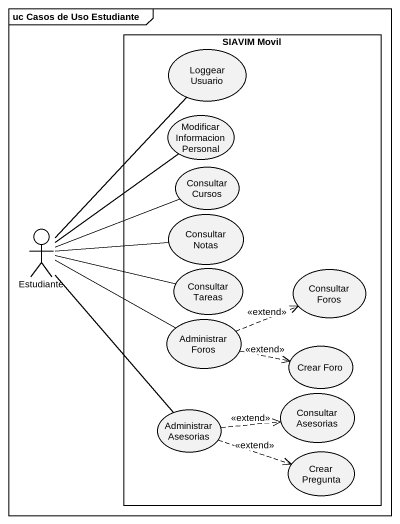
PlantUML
@startuml
mainframe uc Casos de Uso Estudiante
rectangle "SIAVIM Movil" as SIAVIM_Movil {
  usecase "Loggear Usuario" as Loggear_Usuario
  usecase "Modificar Informacion Personal" as Modificar_Informacion
  usecase "Consultar Cursos" as Consultar_Cursos
  usecase "Consultar Notas" as Consultar_Notas
  usecase "Consultar Tareas" as Consultar_Tareas
  usecase "Consultar Foros" as Consultar_Foros
  usecase "Administrar Foros" as Administrar_Foros
  usecase "Crear Foro" as Crear_Foro
  usecase "Consultar Asesorias" as Consultar_Asesorias
  usecase "Administrar Asesorias" as Administrar_Asesorias
  usecase "Crear Pregunta" as Crear_Pregunta
}
actor Estudiante
Estudiante -up- Loggear_Usuario
Estudiante -up- Modificar_Informacion
Estudiante -right- Consultar_Cursos
Estudiante -right- Consultar_Notas
Estudiante -right- Consultar_Tareas
Estudiante -right- Administrar_Foros
Estudiante -- Administrar_Asesorias
Administrar_Foros .right.> Consultar_Foros : <<extend>>
Administrar_Foros .right.> Crear_Foro : <<extend>>
Administrar_Asesorias .right.> Consultar_Asesorias : <<extend>>
Administrar_Asesorias .right.> Crear_Pregunta : <<extend>>
@enduml
